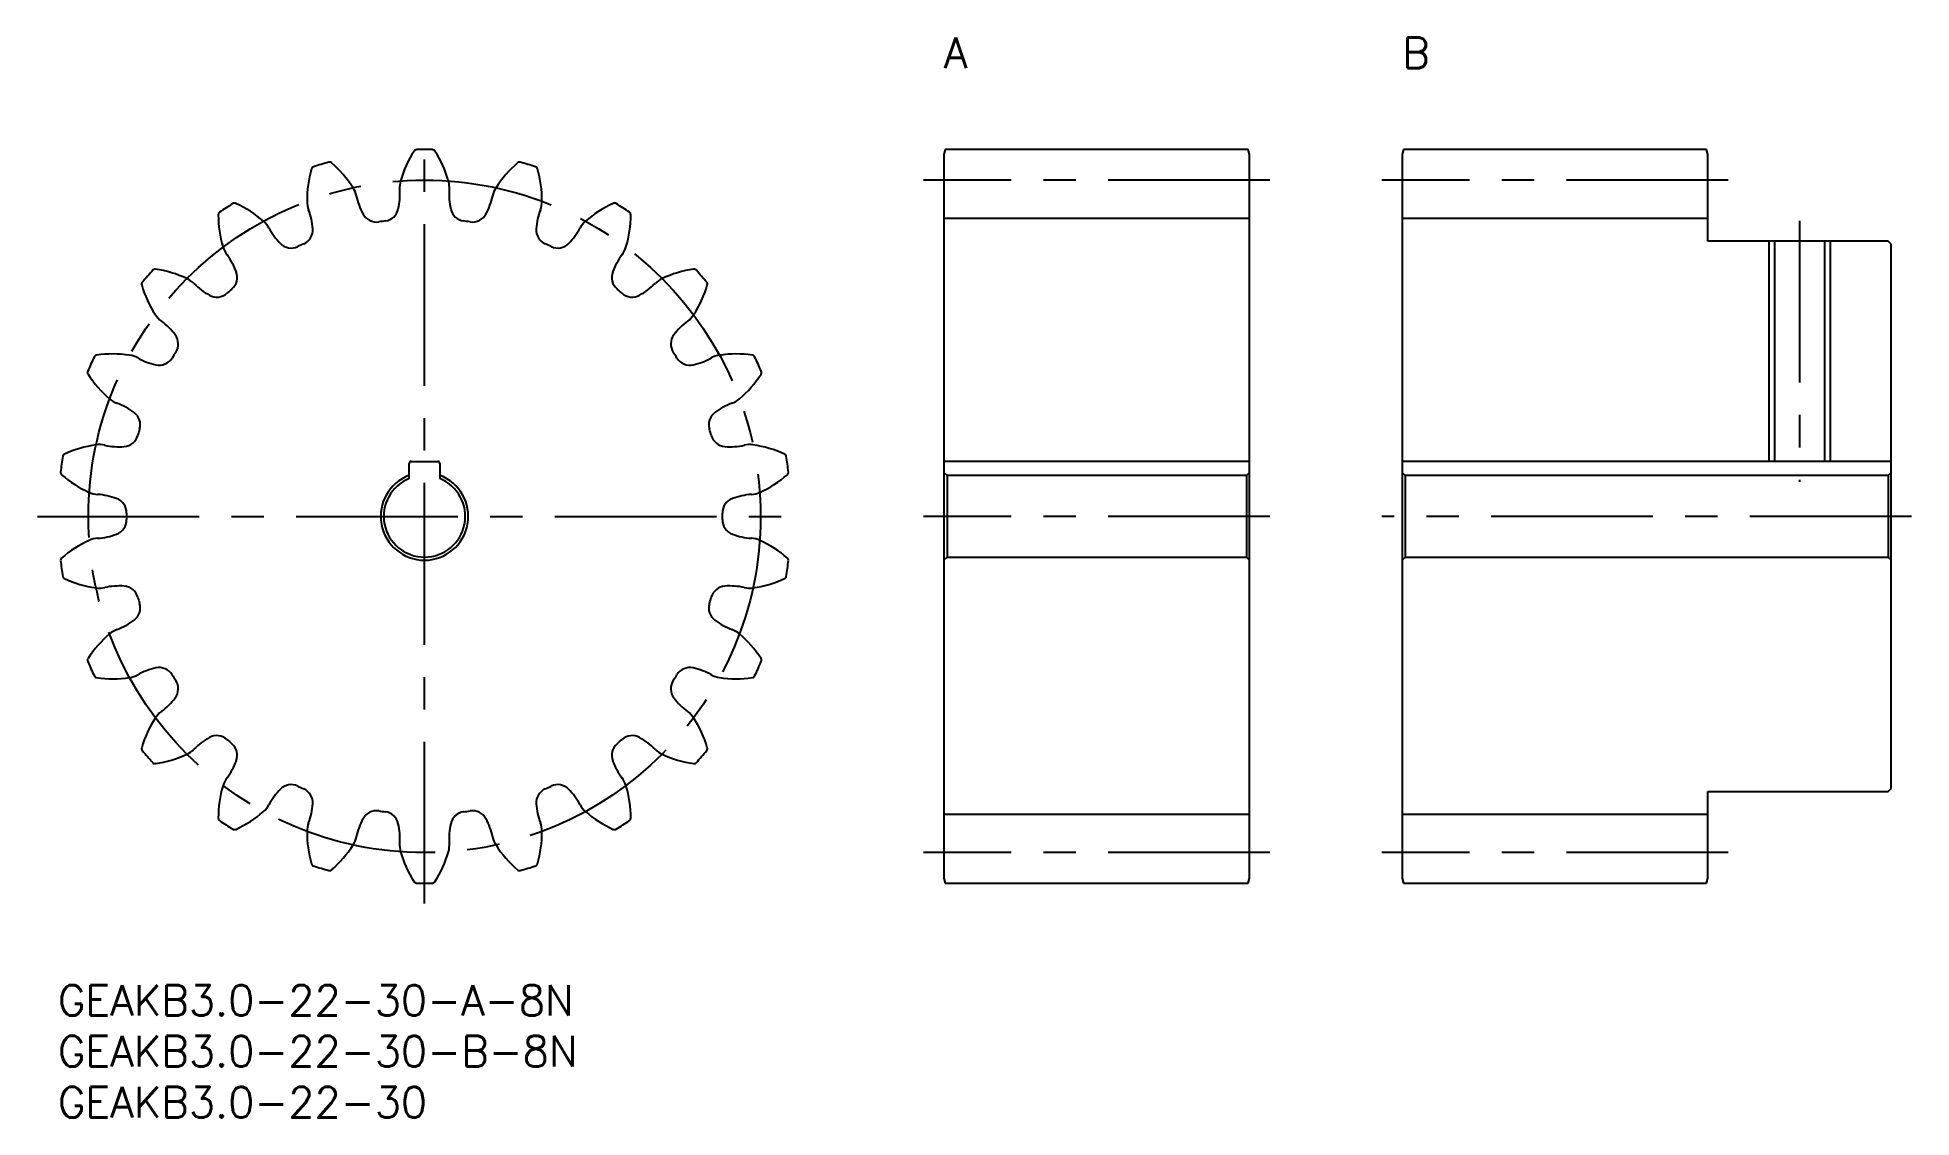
# Model space of a CAD drawing. Extents: x -2 to 182, y -13 to 93.
import ezdxf

# ---------------------------------------------------------------- set-up
doc = ezdxf.new("R2010")
doc.units = 0
doc.header["$LTSCALE"] = 0.5
doc.linetypes.add('CENTER', pattern=[50.8, 31.75, -6.35, 6.35, -6.35])
for name, color, linetype in [('MSM_CENTER', 1, 'CENTER'), ('MSM_CONTINUOUS', 7, 'CONTINUOUS'), ('MSM_NARROW', 5, 'CONTINUOUS'), ('MSM_PART_NUMBER', 7, 'CONTINUOUS')]:
    doc.layers.add(name, color=color, linetype=linetype)
doc.styles.get("Standard").update_dxf_attribs({"font": 'txt.shx', "height": 1, "bigfont": 'bigfont.shx'})

# ---------------------------------------------------------------- blocks, each defined once
blk = doc.blocks.new('*U2')
at = {"layer": 'MSM_PART_NUMBER'}
blk.add_text('GEAKB3.0-22-30-A-8N', height=3, dxfattribs=at).set_placement((0, -3))
blk = doc.blocks.new('*U3')
at = {"layer": 'MSM_PART_NUMBER'}
blk.add_text('GEAKB3.0-22-30-B-8N', height=3, dxfattribs=at).set_placement((0, -8))
blk = doc.blocks.new('*U5')
at = {"layer": 'MSM_PART_NUMBER'}
blk.add_text('GEAKB3.0-22-30', height=3, dxfattribs=at).set_placement((0, -13))
blk = doc.blocks.new('*U6')
at = {"layer": 'MSM_PART_NUMBER'}
blk.add_text('A', height=3, dxfattribs=at).set_placement((87, 90))
blk = doc.blocks.new('*U7')
at = {"layer": 'MSM_PART_NUMBER'}
blk.add_text('B', height=3, dxfattribs=at).set_placement((132, 90))

msp = doc.modelspace()

# ---------------------------------------------------------------- linework, layer by layer
at = {"layer": 'MSM_CENTER'}
for p, q in [((36, 8), (36, 84)), ((119, 79), (85, 79)), ((164, 79), (130, 79)), ((171, 75), (171, 49.4)), ((-2, 46), (74, 46)), ((119, 46), (85, 46)), ((182, 46), (130, 46)), ((119, 13), (85, 13)), ((164, 13), (130, 13))]:
    msp.add_line(p, q, dxfattribs=at)
msp.add_circle((36, 46), 33, dxfattribs=at)
at = {"layer": 'MSM_CONTINUOUS'}
for p, q in [((87.13, 82), (87, 81.5)), ((87, 81.5), (87, 10.5)), ((116.87, 82), (87.13, 82)), ((117, 81.5), (116.87, 82)), ((117, 10.5), (117, 81.5)), ((132.13, 82), (132, 81.5)), ((132, 81.5), (132, 10.5)), ((161.87, 82), (132.13, 82)), ((162, 81.5), (161.87, 82)), ((162, 73), (162, 81.5)), ((117, 75.25), (87, 75.25)), ((162, 75.25), (132, 75.25)), ((179.7, 73), (162, 73)), ((168.54, 73), (168.54, 51.4)), ((173.46, 73), (173.46, 51.4)), ((180, 72.7), (179.7, 73)), ((180, 19.3), (180, 72.7)), ((34.5, 49.71), (34.5, 51.2)), ((34.7, 51.4), (37.3, 51.4)), ((37.5, 51.2), (37.5, 49.71)), ((117, 51.4), (87, 51.4)), ((87, 50.3), (87.3, 50)), ((87.3, 50), (87.3, 42)), ((116.7, 50), (87.3, 50)), ((116.7, 50), (117, 50.3)), ((116.7, 50), (116.7, 42)), ((180, 51.4), (132, 51.4)), ((132, 50.3), (132.3, 50)), ((132.3, 50), (132.3, 42)), ((179.7, 50), (132.3, 50)), ((179.7, 50), (180, 50.3)), ((179.7, 50), (179.7, 42)), ((87.3, 42), (87, 41.7)), ((87.3, 42), (116.7, 42)), ((117, 41.7), (116.7, 42)), ((132.3, 42), (132, 41.7)), ((132.3, 42), (179.7, 42)), ((180, 41.7), (179.7, 42)), ((162, 10.5), (162, 19)), ((162, 19), (179.7, 19)), ((179.7, 19), (180, 19.3)), ((117, 16.75), (87, 16.75)), ((162, 16.75), (132, 16.75)), ((87, 10.5), (87.13, 10)), ((87.13, 10), (116.87, 10)), ((116.87, 10), (117, 10.5)), ((132, 10.5), (132.13, 10)), ((132.13, 10), (161.87, 10)), ((161.87, 10), (162, 10.5))]:
    msp.add_line(p, q, dxfattribs=at)
for centre, radius, start, end in [((44.22, 75.9), 11, 147.234, 164.0909), ((35.23, 81.69), 0.3, 91.2407, 147.234), ((36, 46), 36, 88.7593, 91.2407), ((36.77, 81.69), 0.3, 32.766, 88.7593), ((27.78, 75.9), 11, 15.9091, 32.766), ((35.47, 77.01), 11, 163.5976, 180.4545), ((25.2, 80.03), 0.3, 107.6044, 163.5976), ((36, 46), 36, 105.1229, 107.6044), ((26.69, 80.46), 0.3, 49.1296, 105.1229), ((19.68, 72.37), 11, 32.2727, 49.1296), ((52.32, 72.37), 11, 130.8704, 147.7273), ((45.31, 80.46), 0.3, 74.877, 130.8704), ((36, 46), 36, 72.3956, 74.8771), ((46.8, 80.03), 0.3, 16.4024, 72.3956), ((36.53, 77.01), 11, 359.5455, 16.4024), ((26.92, 76.94), 2.45, 12.2882, 32.2727), ((35.92, 78.9), 6.77, 192.2882, 208.4875), ((26.81, 77.59), 6.77, 347.8762, 4.0755), ((36, 78.24), 2.45, 164.0909, 184.0755), ((36, 78.24), 2.45, 355.9245, 15.9091), ((45.19, 77.59), 6.77, 175.9245, 192.1239), ((36.08, 78.9), 6.77, 331.5125, 347.7118), ((45.08, 76.94), 2.45, 147.7273, 167.7118), ((16.05, 75.61), 0.3, 123.968, 179.9613), ((26.75, 75.6), 11, 179.9613, 196.8182), ((36, 46), 36, 121.4865, 123.968), ((17.35, 76.44), 0.3, 65.4933, 121.4865), ((12.92, 66.71), 11, 48.6364, 65.4933), ((26.92, 76.94), 2.45, 180.4545, 200.4391), ((18.28, 73.72), 6.77, 4.2398, 20.4391), ((31.29, 76.39), 1.5, 208.4875, 278.8101), ((31.96, 76.48), 1.5, 277.5536, 347.8762), ((40.04, 76.48), 1.5, 192.1239, 262.4464), ((40.71, 76.39), 1.5, 261.1899, 331.5125), ((53.72, 73.72), 6.77, 159.5609, 175.7602), ((45.08, 76.94), 2.45, 339.5609, 359.5455), ((59.08, 66.71), 11, 114.5067, 131.3636), ((54.65, 76.44), 0.3, 58.5135, 114.5067), ((36, 46), 36, 56.032, 58.5135), ((45.25, 75.6), 11, 343.1818, 0.0387), ((55.95, 75.61), 0.3, 0.0387, 56.032), ((18.57, 73.13), 2.45, 28.6518, 48.6364), ((26.66, 77.55), 6.77, 208.6518, 224.8511), ((23.53, 74.11), 1.5, 293.9172, 4.2398), ((36, 46), 29.25, 97.5536, 98.8101), ((36, 46), 29.25, 81.1899, 82.4464), ((48.47, 74.11), 1.5, 175.7602, 246.0828), ((45.34, 77.55), 6.77, 315.1489, 331.3482), ((53.43, 73.13), 2.45, 131.3636, 151.3482), ((18.57, 73.13), 2.45, 196.8182, 216.8027), ((22.92, 73.83), 1.5, 224.8511, 295.1737), ((36, 46), 29.25, 113.9172, 115.1737), ((36, 46), 29.25, 64.8263, 66.0828), ((49.08, 73.83), 1.5, 244.8263, 315.1489), ((53.43, 73.13), 2.45, 323.1973, 343.1818), ((36, 46), 36, 137.8502, 140.3316), ((9.53, 69.96), 0.3, 81.8569, 137.8502), ((8.02, 59.37), 11, 65, 81.8569), ((11.19, 67.6), 6.77, 20.6034, 36.8027), ((16.12, 69.46), 1.5, 310.2808, 20.6034), ((55.88, 69.46), 1.5, 159.3966, 229.7192), ((60.81, 67.6), 6.77, 143.1973, 159.3966), ((63.98, 59.37), 11, 98.1431, 115), ((62.47, 69.96), 0.3, 42.1498, 98.1431), ((36, 46), 36, 39.6684, 42.1498), ((8.52, 68.79), 0.3, 140.3316, 196.3249), ((18.79, 71.8), 11, 196.3249, 213.1818), ((11.63, 67.12), 2.45, 45.0154, 65), ((18.15, 73.64), 6.77, 225.0154, 241.2148), ((36, 46), 29.25, 130.2808, 131.5374), ((36, 46), 29.25, 48.4626, 49.7192), ((53.85, 73.64), 6.77, 298.7852, 314.9846), ((60.37, 67.12), 2.45, 115, 134.9846), ((53.21, 71.8), 11, 326.8182, 343.6751), ((63.48, 68.79), 0.3, 343.6751, 39.6684), ((15.61, 69.02), 1.5, 241.2148, 311.5374), ((56.39, 69.02), 1.5, 228.4627, 298.7853), ((11.63, 67.12), 2.45, 213.1818, 233.1664), ((6.11, 59.74), 6.77, 36.9671, 53.1664), ((65.89, 59.74), 6.77, 126.8336, 143.0329), ((60.37, 67.12), 2.45, 306.8336, 326.8182), ((10.32, 62.91), 1.5, 326.6445, 36.9671), ((61.68, 62.91), 1.5, 143.0329, 213.3556), ((36, 46), 36, 154.2138, 156.6953), ((3.85, 61.53), 0.3, 98.2205, 154.2138), ((5.38, 50.94), 11, 81.3636, 98.2205), ((6.67, 59.4), 2.45, 61.3791, 81.3636), ((11.08, 67.49), 6.77, 241.3791, 257.5784), ((9.95, 62.34), 1.5, 257.5784, 327.901), ((36, 46), 29.25, 146.6445, 147.901), ((36, 46), 29.25, 32.099, 33.3555), ((62.05, 62.34), 1.5, 212.099, 282.4216), ((60.92, 67.49), 6.77, 282.4216, 298.6209), ((65.33, 59.4), 2.45, 98.6364, 118.6209), ((66.62, 50.94), 11, 81.7795, 98.6364), ((68.15, 61.53), 0.3, 25.7862, 81.7795), ((36, 46), 36, 23.3047, 25.7862), ((3.21, 60.12), 0.3, 156.6953, 212.6885), ((12.22, 65.9), 11, 212.6885, 229.5455), ((59.78, 65.9), 11, 310.4545, 327.3115), ((68.79, 60.12), 0.3, 327.3115, 23.3047), ((6.67, 59.4), 2.45, 229.5454, 249.53), ((3.45, 50.76), 6.77, 53.3307, 69.53), ((68.55, 50.76), 6.77, 110.47, 126.6693), ((65.33, 59.4), 2.45, 290.47, 310.4545), ((6.59, 54.99), 1.5, 343.0081, 53.3307), ((65.41, 54.99), 1.5, 126.6693, 196.9919), ((6.4, 54.34), 1.5, 273.942, 344.2646), ((36, 46), 29.25, 163.0081, 164.2646), ((36, 46), 29.25, 15.7354, 16.9919), ((65.6, 54.34), 1.5, 195.7354, 266.058), ((36, 46), 36, 170.5775, 173.0589), ((0.78, 51.84), 0.3, 114.5842, 170.5774), ((5.23, 42.11), 11, 97.7273, 114.5842), ((4.08, 50.59), 2.45, 77.7427, 97.7273), ((6.04, 59.6), 6.77, 257.7427, 273.942), ((65.96, 59.6), 6.77, 266.058, 282.2573), ((67.92, 50.59), 2.45, 82.2727, 102.2573), ((66.77, 42.11), 11, 65.4158, 82.2727), ((71.22, 51.84), 0.3, 9.4224, 65.4158), ((36, 46), 36, 6.9411, 9.4225), ((0.56, 50.31), 0.3, 173.0589, 229.0522), ((7.57, 58.4), 11, 229.0522, 245.9091), ((36, 46), 4.3, 110.4162, 69.5838), ((36, 46), 4, 112.0243, 67.9757), ((34.7, 51.2), 0.2, 90, 180), ((37.3, 51.2), 0.2, 0, 90), ((64.43, 58.4), 11, 294.0909, 310.9478), ((71.44, 50.31), 0.3, 310.9478, 6.9411), ((4.08, 50.59), 2.45, 245.9091, 265.8936), ((3.42, 41.4), 6.77, 69.6943, 85.8936), ((68.58, 41.4), 6.77, 94.1064, 110.3057), ((67.92, 50.59), 2.45, 274.1064, 294.0909), ((5.25, 46.34), 1.5, 359.3717, 69.6943), ((36, 46), 29.25, 179.3717, 180.6283), ((66.75, 46.34), 1.5, 110.3057, 180.6283), ((36, 46), 29.25, 359.3717, 0.6283), ((3.42, 50.6), 6.77, 274.1064, 290.3057), ((5.25, 45.66), 1.5, 290.3057, 0.6283), ((66.75, 45.66), 1.5, 179.3717, 249.6943), ((68.58, 50.6), 6.77, 249.6943, 265.8936), ((7.57, 33.6), 11, 114.0909, 130.9478), ((4.08, 41.41), 2.45, 94.1064, 114.0909), ((67.92, 41.41), 2.45, 65.9091, 85.8936), ((64.43, 33.6), 11, 49.0522, 65.9091), ((0.56, 41.69), 0.3, 130.9478, 186.9411), ((36, 46), 36, 186.9411, 189.4225), ((36, 46), 36, 350.5775, 353.0589), ((71.44, 41.69), 0.3, 353.0588, 49.0522), ((0.78, 40.16), 0.3, 189.4225, 245.4158), ((5.23, 49.89), 11, 245.4158, 262.2727), ((4.08, 41.41), 2.45, 262.2727, 282.2573), ((6.04, 32.4), 6.77, 86.058, 102.2573), ((6.4, 37.66), 1.5, 15.7354, 86.058), ((65.6, 37.66), 1.5, 93.942, 164.2646), ((65.96, 32.4), 6.77, 77.7427, 93.942), ((67.92, 41.41), 2.45, 257.7427, 277.7273), ((66.77, 49.89), 11, 277.7273, 294.5842), ((71.22, 40.16), 0.3, 294.5842, 350.5775), ((6.59, 37.01), 1.5, 306.6693, 16.9919), ((36, 46), 29.25, 195.7354, 196.9919), ((65.41, 37.01), 1.5, 163.0081, 233.3307), ((36, 46), 29.25, 343.0081, 344.2646), ((3.45, 41.24), 6.77, 290.47, 306.6693), ((68.55, 41.24), 6.77, 233.3307, 249.53), ((12.22, 26.1), 11, 130.4545, 147.3115), ((6.67, 32.6), 2.45, 110.47, 130.4545), ((65.33, 32.6), 2.45, 49.5455, 69.53), ((59.78, 26.1), 11, 32.6885, 49.5455), ((3.21, 31.88), 0.3, 147.3115, 203.3047), ((36, 46), 36, 203.3047, 205.7862), ((36, 46), 36, 334.2138, 336.6953), ((68.79, 31.88), 0.3, 336.6951, 32.6885), ((3.85, 30.47), 0.3, 205.7862, 261.7795), ((5.38, 41.06), 11, 261.7795, 278.6364), ((6.67, 32.6), 2.45, 278.6364, 298.6209), ((11.08, 24.51), 6.77, 102.4216, 118.6209), ((9.95, 29.66), 1.5, 32.099, 102.4216), ((36, 46), 29.25, 212.099, 213.3555), ((10.32, 29.09), 1.5, 323.0329, 33.3555), ((61.68, 29.09), 1.5, 146.6445, 216.9671), ((36, 46), 29.25, 326.6445, 327.901), ((62.05, 29.66), 1.5, 77.5784, 147.901), ((60.92, 24.51), 6.77, 61.3791, 77.5784), ((65.33, 32.6), 2.45, 241.3791, 261.3636), ((66.62, 41.06), 11, 261.3636, 278.2205), ((68.15, 30.47), 0.3, 278.2205, 334.2138), ((6.11, 32.26), 6.77, 306.8336, 323.0329), ((65.89, 32.26), 6.77, 216.9671, 233.1664), ((18.79, 20.2), 11, 146.8182, 163.6751), ((11.63, 24.88), 2.45, 126.8336, 146.8182), ((60.37, 24.88), 2.45, 33.1818, 53.1664), ((53.21, 20.2), 11, 16.3249, 33.1818), ((18.15, 18.36), 6.77, 118.7852, 134.9846), ((15.61, 22.98), 1.5, 48.4627, 118.7853), ((36, 46), 29.25, 228.4626, 229.7192), ((36, 46), 29.25, 310.2808, 311.5374), ((56.39, 22.98), 1.5, 61.2148, 131.5374), ((53.85, 18.36), 6.77, 45.0154, 61.2148), ((8.52, 23.21), 0.3, 163.6751, 219.6684), ((36, 46), 36, 219.6684, 222.1498), ((8.02, 32.63), 11, 278.1431, 295), ((11.63, 24.88), 2.45, 295, 314.9846), ((16.12, 22.54), 1.5, 339.3966, 49.7192), ((55.88, 22.54), 1.5, 130.2808, 200.6034), ((60.37, 24.88), 2.45, 225.0154, 245), ((63.98, 32.63), 11, 245, 261.8569), ((36, 46), 36, 317.8502, 320.3316), ((63.48, 23.21), 0.3, 320.3315, 16.3249), ((9.53, 22.04), 0.3, 222.1498, 278.1431), ((18.57, 18.87), 2.45, 143.1973, 163.1818), ((11.19, 24.4), 6.77, 323.1973, 339.3966), ((60.81, 24.4), 6.77, 200.6034, 216.8027), ((53.43, 18.87), 2.45, 16.8182, 36.8027), ((62.47, 22.04), 0.3, 261.8569, 317.8502), ((26.75, 16.4), 11, 163.1818, 180.0387), ((26.66, 14.45), 6.77, 135.1489, 151.3482), ((22.92, 18.17), 1.5, 64.8263, 135.1489), ((36, 46), 29.25, 244.8263, 246.0828), ((23.53, 17.89), 1.5, 355.7602, 66.0828), ((48.47, 17.89), 1.5, 113.9172, 184.2398), ((36, 46), 29.25, 293.9172, 295.1737), ((49.08, 18.17), 1.5, 44.8511, 115.1737), ((45.34, 14.45), 6.77, 28.6518, 44.8511), ((45.25, 16.4), 11, 359.9613, 16.8182), ((12.92, 25.29), 11, 294.5067, 311.3636), ((18.57, 18.87), 2.45, 311.3636, 331.3482), ((18.28, 18.28), 6.77, 339.5609, 355.7602), ((31.29, 15.61), 1.5, 81.1899, 151.5125), ((36, 46), 29.25, 261.1899, 262.4464), ((31.96, 15.52), 1.5, 12.1239, 82.4464), ((40.04, 15.52), 1.5, 97.5536, 167.8762), ((36, 46), 29.25, 277.5536, 278.8101), ((40.71, 15.61), 1.5, 28.4875, 98.8101), ((53.72, 18.28), 6.77, 184.2398, 200.4391), ((53.43, 18.87), 2.45, 208.6518, 228.6364), ((59.08, 25.29), 11, 228.6364, 245.4933), ((16.05, 16.39), 0.3, 180.0387, 236.032), ((36, 46), 36, 236.032, 238.5135), ((17.35, 15.56), 0.3, 238.5135, 294.5067), ((26.92, 15.06), 2.45, 159.5609, 179.5455), ((35.47, 14.99), 11, 179.5455, 196.4024), ((35.92, 13.1), 6.77, 151.5125, 167.7118), ((26.81, 14.41), 6.77, 355.9245, 12.1239), ((45.19, 14.41), 6.77, 167.8762, 184.0755), ((36.08, 13.1), 6.77, 12.2882, 28.4875), ((36.53, 14.99), 11, 343.5976, 0.4545), ((45.08, 15.06), 2.45, 0.4545, 20.4391), ((54.65, 15.56), 0.3, 245.4933, 301.4865), ((36, 46), 36, 301.4865, 303.968), ((55.95, 16.39), 0.3, 303.9679, 359.9613), ((19.68, 19.63), 11, 310.8704, 327.7273), ((26.92, 15.06), 2.45, 327.7273, 347.7118), ((36, 13.76), 2.45, 175.9245, 195.9091), ((44.22, 16.1), 11, 195.9091, 212.766), ((27.78, 16.1), 11, 327.234, 344.0909), ((36, 13.76), 2.45, 344.0909, 4.0755), ((45.08, 15.06), 2.45, 192.2882, 212.2727), ((52.32, 19.63), 11, 212.2727, 229.1296), ((25.2, 11.97), 0.3, 196.4024, 252.3956), ((36, 46), 36, 252.3956, 254.8771), ((26.69, 11.54), 0.3, 254.8771, 310.8704), ((45.31, 11.54), 0.3, 229.1296, 285.1229), ((36, 46), 36, 285.1229, 287.6044), ((46.8, 11.97), 0.3, 287.6042, 343.5976), ((35.23, 10.31), 0.3, 212.766, 268.7593), ((36, 46), 36, 268.7593, 271.2407), ((36.77, 10.31), 0.3, 271.2407, 327.234)]:
    msp.add_arc(centre, radius, start, end, dxfattribs=at)
at = {"layer": 'MSM_NARROW'}
for p, q in [((168, 73), (168, 51.4)), ((174, 73), (174, 51.4))]:
    msp.add_line(p, q, dxfattribs=at)

# ---------------------------------------------------------------- block references
at = {"layer": 'MSM_CONTINUOUS'}
for name in ['*U6', '*U7', '*U2', '*U3', '*U5']:
    msp.add_blockref(name, (0, 0), dxfattribs=at)

doc.saveas('drawing.dxf')
